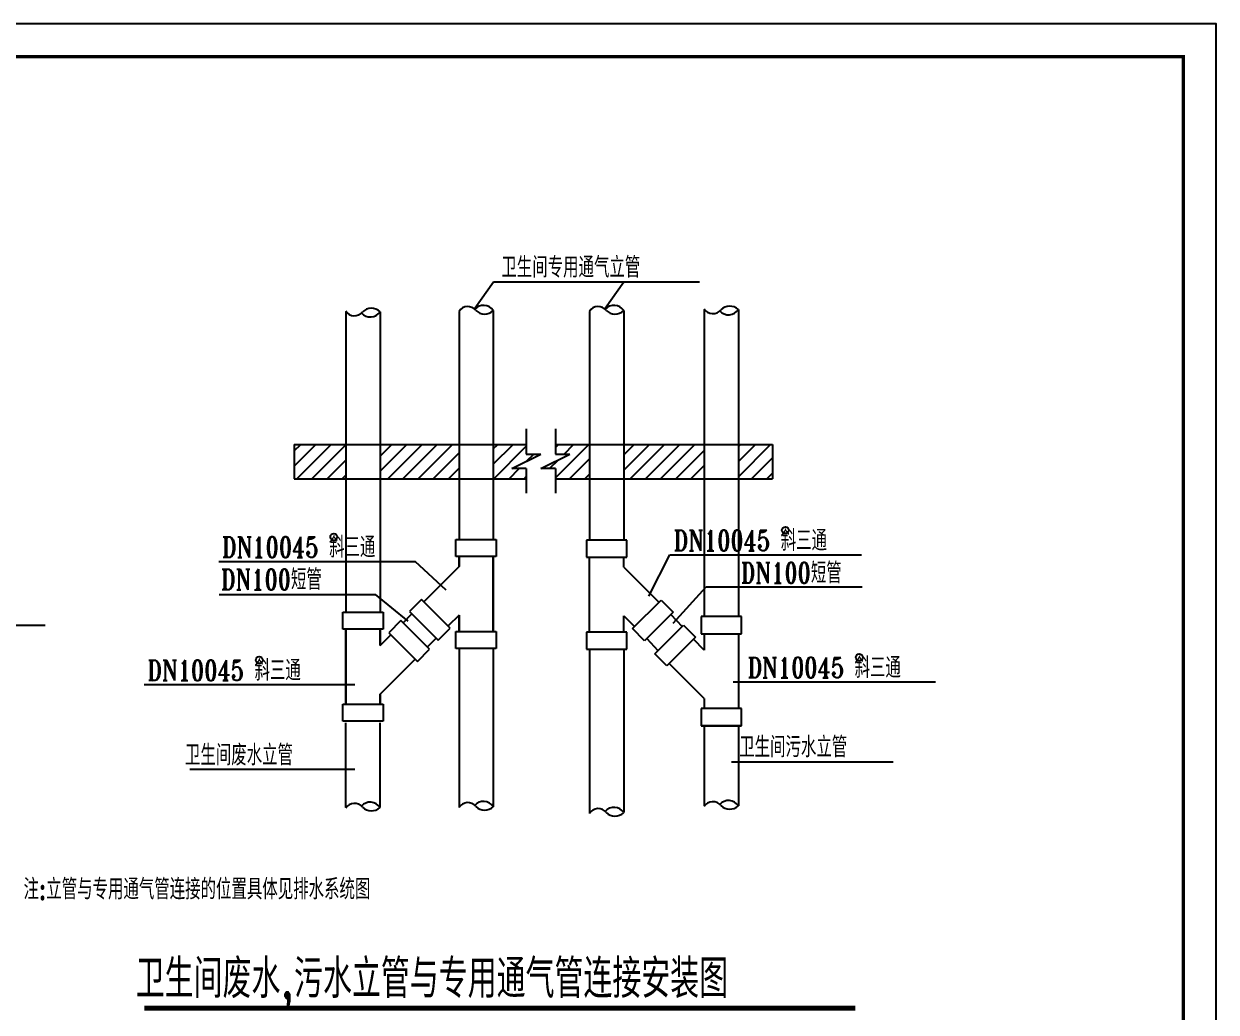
# Model space of a CAD drawing. Extents: x 1616582 to 1680868, y -138606 to -93201.
# Drawn here: x 1653054 to 1680868, y -116265 to -93201 of the extents above; entities that cross this region are included whole.
import ezdxf

# ---------------------------------------------------------------- set-up
doc = ezdxf.new("R2010")
doc.units = 0
doc.header["$LTSCALE"] = 35
doc.header["$MEASUREMENT"] = 0
for name, color, linetype in [('0P', 7, 'CONTINUOUS'), ('HZ', 3, 'CONTINUOUS'), ('WALL', 51, 'CONTINUOUS'), ('图框', 135, 'CONTINUOUS')]:
    doc.layers.add(name, color=color, linetype=linetype)
doc.styles.add('HZ', font='romant.shx', dxfattribs={"width": 0.8, "bigfont": 'hztxt.shx'})
doc.styles.add('HZTXT0', font='romant', dxfattribs={"width": 0.75, "bigfont": 'HZTXT0'})
doc.styles.add('HZTXT1', font='romant.shx', dxfattribs={"bigfont": 'HZTXT1.shx'})

msp = doc.modelspace()

# ---------------------------------------------------------------- hatches: boundary and pattern name
at = {"layer": '0P'}
h = msp.add_hatch(dxfattribs=at)
h.set_pattern_fill('ANSI31', color=256, scale=2000, style=0)
h.set_pattern_definition([(45, (-71559.98, -32736.35), (-176.776695, 176.776695), [])])
h.paths.add_polyline_path([(1660562.4, -103015.7), (1659363.1, -103015.7), (1659363.1, -103815.7), (1660562.4, -103815.7)])
h.paths.add_polyline_path([(1663205.5, -103815.7), (1663205.5, -103015.7), (1661362.4, -103015.7), (1661362.4, -103815.7)])
h.paths.add_polyline_path([(1664005.5, -103815.7), (1664775.1, -103815.7), (1664775.1, -103575.3), (1664439.1, -103575.3), (1665111.1, -103239.3), (1664775.1, -103239.3), (1664775.1, -103015.7), (1664005.5, -103015.7)])
h.paths.add_polyline_path([(1666247.7, -103815.7), (1666247.7, -103015.7), (1665452.7, -103015.7), (1665452.7, -103239.3), (1665788.7, -103239.3), (1665116.7, -103575.3), (1665452.7, -103575.3), (1665452.7, -103815.7)])
h.paths.add_polyline_path([(1668922.2, -103815.7), (1668922.2, -103015.7), (1667047.7, -103015.7), (1667047.7, -103815.7)])
h.paths.add_polyline_path([(1669722.2, -103815.7), (1670515.3, -103815.7), (1670515.3, -103015.7), (1669722.2, -103015.7)])

# ---------------------------------------------------------------- linework, layer by layer
for p, q in [((1663571.7, -99832.4), (1664006.2, -99218.1)), ((1664006.2, -99218.1), (1668683.6, -99218.1)), ((1666614, -99832.4), (1667048.5, -99218.1)), ((1667048.5, -99218.1), (1668811.9, -99218.1)), ((1659363.1, -103015.7), (1664775.1, -103015.7)), ((1659363.1, -103015.7), (1659363.1, -103815.7)), ((1665452.7, -103015.7), (1670515.3, -103015.7)), ((1670515.3, -103015.7), (1670515.3, -103815.7)), ((1659363.1, -103815.7), (1664775.1, -103815.7)), ((1665452.7, -103815.7), (1670515.3, -103815.7)), ((1667636.5, -106553.6), (1668122.2, -105591.4)), ((1668122.2, -105591.4), (1672593.7, -105591.4)), ((1657600.9, -105744.6), (1662181.2, -105744.6)), ((1662908.4, -106415.8), (1662181.2, -105744.6)), ((1663205.5, -105868), (1662387.1, -106685.4)), ((1667047.7, -105882.5), (1667866.1, -106699.8)), ((1657612.4, -106516.5), (1661255.6, -106516.5)), ((1662018.4, -107141), (1661255.6, -106516.5)), ((1668204.6, -107189.8), (1668972.7, -106338.5)), ((1668972.7, -106338.5), (1672611.3, -106338.5)), ((1649225.3, -107230.8), (1653550.5, -107230.8)), ((1661362.4, -108841.5), (1662180.7, -108024.2)), ((1668927.8, -108945.6), (1668109.4, -108128.3)), ((1655861.8, -108618.1), (1660772.9, -108618.1)), ((1669599.5, -108557.1), (1674317.6, -108557.1)), ((1656927, -110594.7), (1660772.1, -110594.7)), ((1669560.1, -110424.3), (1673331, -110424.3))]:
    msp.add_line(p, q, dxfattribs=at)
at = {"layer": '0P', "color": 2}
for p, q in [((1660562.4, -99917.8), (1660562.4, -106930.6)), ((1661362.4, -99917.8), (1661362.4, -106930.6)), ((1663205.5, -99911.1), (1663205.5, -105233.7)), ((1664005.5, -99893.9), (1664005.5, -105233.7)), ((1666247.7, -99911.1), (1666247.7, -105248.2)), ((1667047.7, -99893.9), (1667047.7, -105248.2)), ((1668922.2, -99868.6), (1668922.2, -107034.7)), ((1669722.2, -99868.6), (1669722.2, -107034.7)), ((1663130.5, -105633.7), (1663130.5, -105233.7)), ((1663130.5, -105233.7), (1664074.9, -105233.7)), ((1664074.9, -105233.7), (1664074.9, -105633.7)), ((1667122.7, -105248.2), (1666178.2, -105248.2)), ((1666178.2, -105248.2), (1666178.2, -105648.2)), ((1667122.7, -105648.2), (1667122.7, -105248.2)), ((1664074.9, -105633.7), (1663130.5, -105633.7)), ((1663205.5, -105633.7), (1663205.5, -105868)), ((1663205.5, -105868), (1663205.5, -105633.7)), ((1664005.5, -105633.7), (1664005.5, -107378.9)), ((1664005.5, -107378.9), (1664005.5, -105633.7)), ((1666178.2, -105648.2), (1667122.7, -105648.2)), ((1666247.7, -107393.4), (1666247.7, -105648.2)), ((1667047.7, -105882.5), (1667047.7, -105648.2)), ((1662333.6, -106631.9), (1662050.7, -106914.7)), ((1663001.4, -107299.7), (1662333.6, -106631.9)), ((1667251.7, -107314.2), (1667919.6, -106646.3)), ((1667919.6, -106646.3), (1668202.4, -106929.2)), ((1660492.9, -107330.6), (1660492.9, -106930.6)), ((1660492.9, -106930.6), (1661437.4, -106930.6)), ((1661437.4, -106930.6), (1661437.4, -107330.6)), ((1661900.7, -107178.4), (1662107.7, -106971.7)), ((1662050.7, -106914.7), (1662718.6, -107582.6)), ((1662050.7, -106914.7), (1662718.6, -107582.6)), ((1663205.5, -106998.7), (1662952.8, -107251.1)), ((1663205.5, -106998.7), (1663205.5, -107378.9)), ((1663205.5, -107378.9), (1663205.5, -106998.7)), ((1667047.7, -107013.2), (1667300.4, -107265.5)), ((1667047.7, -107393.4), (1667047.7, -107013.2)), ((1668202.4, -106929.2), (1667534.6, -107597)), ((1668149.1, -106982.5), (1668409.1, -107262.9)), ((1668852.8, -107034.7), (1668852.8, -107434.7)), ((1669797.2, -107034.7), (1668852.8, -107034.7)), ((1669797.2, -107434.7), (1669797.2, -107034.7)), ((1661437.4, -107330.6), (1660492.9, -107330.6)), ((1660562.4, -107330.6), (1660562.4, -109075.8)), ((1660562.4, -109075.8), (1660562.4, -107330.6)), ((1661362.4, -107330.6), (1661362.4, -107710.8)), ((1661362.4, -107710.8), (1661362.4, -107330.6)), ((1661849.3, -107127), (1661566.4, -107409.8)), ((1662517.1, -107794.8), (1661849.3, -107127)), ((1662718.6, -107582.6), (1663001.4, -107299.7)), ((1667534.6, -107597), (1667251.7, -107314.2)), ((1667773, -107899), (1668440.9, -107231.1)), ((1668440.9, -107231.1), (1668723.7, -107514)), ((1661362.4, -107710.8), (1661615.1, -107458.5)), ((1661566.4, -107409.8), (1662234.3, -108077.7)), ((1662466.4, -107744.1), (1662673.4, -107537.4)), ((1663130.5, -107378.9), (1664074.9, -107378.9)), ((1663130.5, -107778.9), (1663130.5, -107378.9)), ((1664074.9, -107378.9), (1664074.9, -107778.9)), ((1667122.7, -107393.4), (1666178.2, -107393.4)), ((1666178.2, -107393.4), (1666178.2, -107793.4)), ((1667122.7, -107793.4), (1667122.7, -107393.4)), ((1667583.4, -107548.2), (1667843.4, -107828.6)), ((1668723.7, -107514), (1668055.9, -108181.8)), ((1668927.8, -107814.9), (1668675.1, -107562.6)), ((1668852.8, -107434.7), (1669797.2, -107434.7)), ((1668927.8, -107434.7), (1668927.8, -107814.9)), ((1669727.8, -107434.7), (1669727.8, -109179.9)), ((1662234.3, -108077.7), (1662517.1, -107794.8)), ((1664074.9, -107778.9), (1663130.5, -107778.9)), ((1663205.5, -107778.9), (1663205.5, -111488.6)), ((1664005.5, -107778.9), (1664005.5, -111470.7)), ((1666178.2, -107793.4), (1667122.7, -107793.4)), ((1666247.7, -107793.4), (1666247.7, -111626.7)), ((1667047.7, -107793.4), (1667047.7, -111608.8)), ((1668055.9, -108181.8), (1667773, -107899)), ((1661362.4, -108841.5), (1661362.4, -109075.8)), ((1661362.4, -109075.8), (1661362.4, -108841.5)), ((1668927.8, -108945.6), (1668927.8, -109179.9)), ((1660492.9, -109075.8), (1661437.4, -109075.8)), ((1660492.9, -109475.8), (1660492.9, -109075.8)), ((1661437.4, -109075.8), (1661437.4, -109475.8)), ((1668852.8, -109179.9), (1668852.8, -109579.9)), ((1669797.2, -109179.9), (1668852.8, -109179.9)), ((1669797.2, -109579.9), (1669797.2, -109179.9)), ((1661437.4, -109475.8), (1660492.9, -109475.8)), ((1660562.4, -111487.1), (1660562.4, -109516.2)), ((1661362.4, -111487.1), (1661362.4, -109516.2)), ((1669797.2, -109579.9), (1668852.8, -109579.9)), ((1668852.8, -109579.9), (1669797.2, -109579.9)), ((1668922.2, -109579.9), (1668922.2, -111448.3)), ((1669722.2, -109579.9), (1669722.2, -111448.3))]:
    msp.add_line(p, q, dxfattribs=at)
at = {"layer": '0P'}
for centre in [(1660284.3, -105174.5), (1670819.7, -105018.3), (1672543.6, -107984), (1658545.2, -108048)]:
    msp.add_circle(centre, 80, dxfattribs=at)
at = {"layer": '0P', "color": 2}
for centre, radius, start, end in [((1661160.6, -100135.5), 296.8, 47.17255, 134.24105), ((1663408.8, -100037.4), 239.4, 38.33368, 148.16407), ((1663776.3, -100044.6), 274.2, 33.31515, 138.54813), ((1666451.1, -100037.4), 239.4, 38.33368, 148.16407), ((1666818.5, -100044.6), 274.2, 33.31515, 138.54813), ((1669125.6, -99725.1), 239.4, 211.83593, 321.66632), ((1669520.5, -100086.2), 296.8, 47.17255, 134.24105), ((1660765.8, -99774.4), 239.4, 211.83593, 321.66632), ((1661133.2, -99767.2), 274.2, 221.45187, 326.68485), ((1663803.7, -99676.3), 296.8, 225.75895, 312.82745), ((1666846, -99676.3), 296.8, 225.75895, 312.82745), ((1669493.1, -99717.9), 274.2, 221.45187, 326.68485), ((1660765.8, -111630.6), 239.4, 38.33368, 148.16407), ((1661133.2, -111637.7), 274.2, 33.31515, 138.54813), ((1661160.6, -111269.5), 296.8, 225.75895, 312.82745), ((1663409.1, -111614.5), 239.4, 38.33368, 148.27647), ((1663776.5, -111621.7), 274.2, 33.40912, 138.54813), ((1663803.9, -111253.4), 296.8, 225.75895, 312.82745), ((1666451.3, -111752.6), 239.4, 38.33368, 148.27647), ((1666818.8, -111759.8), 274.2, 33.40912, 138.54813), ((1669125.6, -111591.8), 239.4, 38.33368, 148.16407), ((1669493.1, -111598.9), 274.2, 33.31515, 138.54813), ((1669520.5, -111230.7), 296.8, 225.75895, 312.82745), ((1666846.2, -111391.5), 296.8, 225.75895, 312.82745)]:
    msp.add_arc(centre, radius, start, end, dxfattribs=at)
at = {"layer": 'HZ', "const_width": 120}
msp.add_lwpolyline([(1655864.4, -116169.6), (1672449.6, -116169.6)], dxfattribs=at)
at = {"layer": 'WALL'}
for p, q in [((1664775.1, -102651.4), (1664775.1, -103239.3)), ((1665452.7, -102651.4), (1665452.7, -103239.3)), ((1664439.1, -103575.3), (1665111.1, -103239.3)), ((1664775.1, -103239.3), (1665111.1, -103239.3)), ((1665116.7, -103575.3), (1665788.7, -103239.3)), ((1665452.7, -103239.3), (1665788.7, -103239.3)), ((1664775.1, -103575.3), (1664439.1, -103575.3)), ((1664775.1, -103575.3), (1664775.1, -104151.5)), ((1665452.7, -103575.3), (1665116.7, -103575.3)), ((1665452.7, -103575.3), (1665452.7, -104151.5))]:
    msp.add_line(p, q, dxfattribs=at)
at = {"layer": '图框', "ltscale": 6}
msp.add_lwpolyline([(1616581.8, -138606.2), (1680867.8, -138606.2), (1680867.8, -93200.8), (1616581.8, -93200.8)], close=True, dxfattribs=at)
at = {"layer": '图框', "ltscale": 6, "const_width": 76.4}
msp.add_lwpolyline([(1618492.8, -137841.8), (1680103.4, -137841.8), (1680103.4, -93965.2), (1618492.8, -93965.2)], close=True, dxfattribs=at)

# ---------------------------------------------------------------- texts
at = {"layer": '0P', "width": 0.75}
for s, height, style, p in [('卫生间专用通气立管', 480, 'HZTXT0', (1664193.8, -99122.1)), ('DN10045 斜三通', 480, 'HZTXT0', (1657674.4, -105654.8)), ('DN10045 斜三通', 480, 'HZTXT0', (1668209.8, -105498.6)), ('DN100短管', 480, 'HZTXT0', (1657649.7, -106409.7)), ('DN100短管', 480, 'HZTXT0', (1669777.6, -106254.4)), ('DN10045 斜三通', 480, 'HZTXT0', (1655935.3, -108528.3)), ('DN10045 斜三通', 480, 'HZTXT0', (1669933.7, -108464.3)), (' 卫生间污水立管', 480, 'HZTXT0', (1669494.5, -110317.5)), (' 卫生间废水立管', 480, 'HZTXT0', (1656566.7, -110504.6)), ('注:立管与专用通气管连接的位置具体见排水系统图', 480, 'HZ', (1653047.2, -113634.9)), (' 卫生间废水,污水立管与专用通气管连接安装图', 900, 'HZTXT1', (1655201.7, -115932.7))]:
    msp.add_text(s, height=height, dxfattribs=dict(at, style=style)).set_placement(p)

doc.saveas('drawing.dxf')
